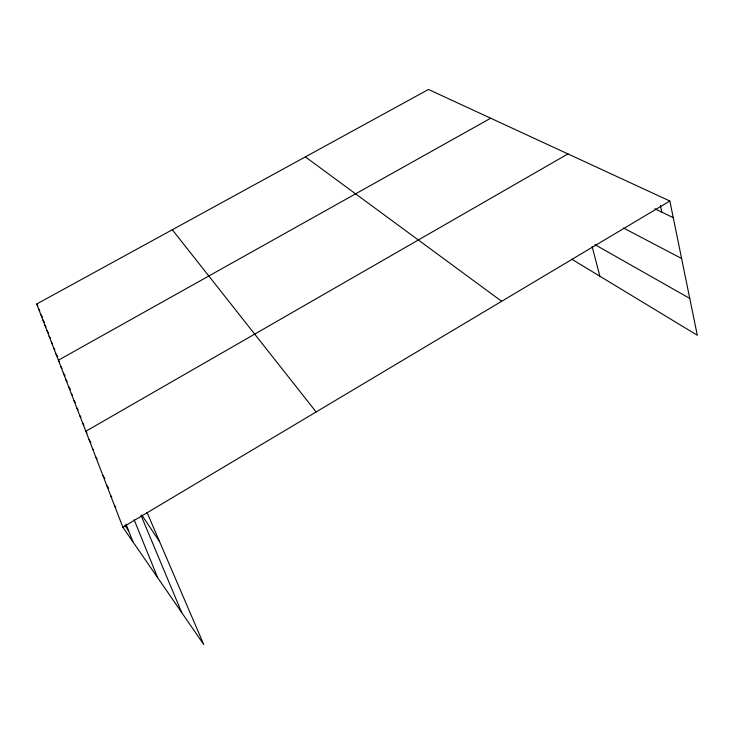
<?xml version="1.0" encoding="UTF-8"?>
<svg xmlns="http://www.w3.org/2000/svg" width="734" height="734" viewBox="0 0 734 734"><rect width="100%" height="100%" fill="white"/><g stroke="black" fill="none" stroke-linecap="round" stroke-linejoin="round"><path stroke-width="1.1" d="M147.029 512.396L203.758 644.535L122.853 527.214L669.839 201.006L697.3 335.245L571.694 259.157M567.96 153.92L85.814 431.262L87.034 433.088M490.707 118.22L58.39 360.201L59.582 362.018M122.853 527.214L36.7 304.004L428.482 89.465L669.839 201.006M654.792 208.795L673.252 217.659M623.45 227.99L681.602 258.506M594.962 244.651L689.767 298.426M305.362 156.883L501.671 301.298M172.306 229.742L316.134 411.948M124.89 525.388L128.643 530.856M114.541 505.68L115.779 507.488M110.568 495.395L111.797 497.193M106.714 485.422L108.54 488.092M102.98 475.733L104.898 478.568M95.824 457.19L97.081 459.053M89.062 439.666L90.906 442.418M92.392 448.309L93.631 450.153M141.818 515.066L159.608 541.692M82.749 423.325L83.96 425.133M76.859 408.049L78.125 409.957M79.767 415.591L80.96 417.38M71.253 393.534L72.501 395.415M74.024 400.7L75.272 402.599M65.922 379.717L67.143 381.57M68.556 386.543L70.4 389.341M63.353 373.055L65.17 375.817M60.839 366.56L62.041 368.385M51.371 342.016L52.619 343.925M53.655 347.944L54.821 349.733M55.995 353.999L57.766 356.706M46.948 330.557L48.783 333.383M49.132 336.218L50.371 338.117M42.719 319.593L44.517 322.382M44.811 325.015L46.022 326.887M36.7 304.004L37.874 305.821M38.663 309.087L39.847 310.922M40.664 314.28L42.462 317.051M140.983 515.305L181.72 612.578M134.129 519.745L157.691 577.731M125.973 524.048L132.973 541.894M592.136 246.587L599.861 276.223M660.453 205.593L661.848 212.181"/></g></svg>
